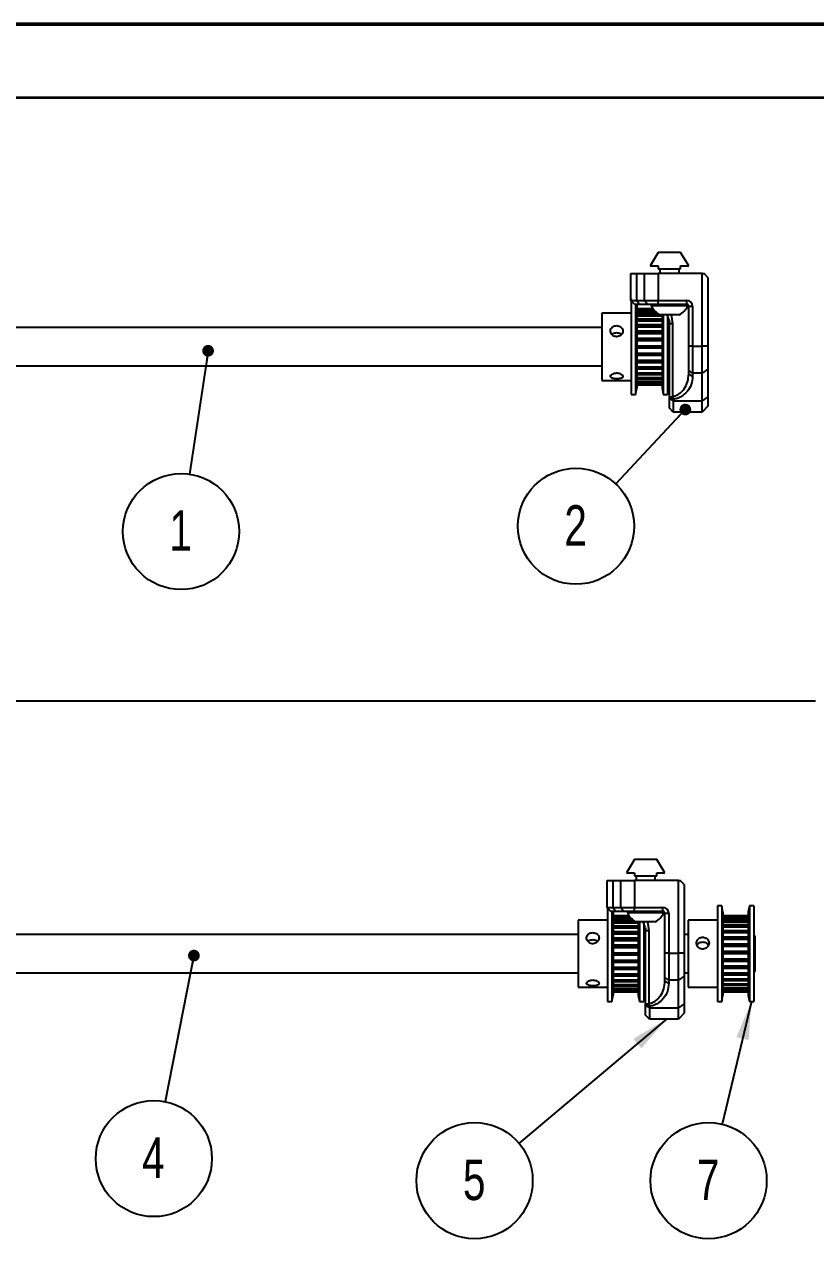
# Model space of a CAD drawing. Header units: millimetres. Extents: x 0 to 279, y 0 to 216.
# Drawn here: x 108.6 to 177.2, y 110.7 to 215.9 of the extents above; entities that cross this region are included whole.
import ezdxf

# ---------------------------------------------------------------- set-up
doc = ezdxf.new("R2010")
doc.units = ezdxf.units.MM
doc.layers.add('PAGE_BORDER', color=7, linetype='Continuous')
doc.layers.add('TITLE_BLOCK_BORDER', color=7, linetype='Continuous')
doc.styles.add('SLDTEXTSTYLE0', font='TXT', dxfattribs={"width": 0.75})
doc.dimstyles.new('SLDDIMSTYLE0', dxfattribs={"dimtxt": 0.18, "dimasz": 3.302, "dimexe": 0, "dimexo": 0.0625, "dimgap": 0, "dimtad": 0, "dimtih": 1, "dimtoh": 1, "dimdec": 0, "dimrnd": 1e-09, "dimzin": 0, "dimdsep": 46, "dimtxsty": 'Standard', "dimsah": 1, "dimcen": 0.09, "dimadec": 0, "dimazin": 0, "dimtfac": 3.302, "dimtdec": 0, "dimtofl": 0, "dimtmove": 0, "dimatfit": 3, "dimfxl": 1, "dimfrac": 2, "dimtolj": 1, "dimtzin": 0, "dimarcsym": 0})
doc.dimstyles.new('SLDDIMSTYLE1', dxfattribs={"dimtxt": 0.18, "dimasz": 1.016, "dimexe": 0, "dimexo": 0.0625, "dimgap": 0, "dimtad": 0, "dimtih": 1, "dimtoh": 1, "dimdec": 0, "dimrnd": 1e-09, "dimzin": 0, "dimdsep": 46, "dimtxsty": 'Standard', "dimblk1": 'DOT', "dimblk2": 'DOT', "dimsah": 1, "dimcen": 0.09, "dimadec": 0, "dimazin": 0, "dimtfac": 1.016, "dimtdec": 0, "dimtofl": 0, "dimtmove": 0, "dimatfit": 3, "dimldrblk": 'DOT', "dimfxl": 1, "dimfrac": 2, "dimtolj": 1, "dimtzin": 0, "dimarcsym": 0})

# ---------------------------------------------------------------- blocks, each defined once
blk = doc.blocks.new('SW_NOTE_28')
at = {"layer": 'TITLE_BLOCK_BORDER', "color": 0}
blk.add_circle((-0.74, -4.98), 5.03, dxfattribs=at)
at = {"layer": 'TITLE_BLOCK_BORDER', "color": 0, "insert": (-0.78, -3.15), "char_height": 3.5, "attachment_point": 2, "style": 'SLDTEXTSTYLE0'}
blk.add_mtext('1', dxfattribs=at)
blk = doc.blocks.new('_DOT')
at = {"color": 0, "linetype": 'ByBlock', "lineweight": -2}
blk.add_line((-0.5, 0), (-1, 0), dxfattribs=at)
at = {"color": 0, "linetype": 'ByBlock', "const_width": 0.5}
blk.add_lwpolyline([(-0.25, 0, 1), (0.25, 0, 1)], format="xyb", close=True, dxfattribs=at)
blk = doc.blocks.new('SW_NOTE_29')
at = {"layer": 'TITLE_BLOCK_BORDER', "color": 0}
blk.add_circle((-3.44, -3.67), 5.03, dxfattribs=at)
at = {"layer": 'TITLE_BLOCK_BORDER', "color": 0, "insert": (-3.47, -1.85), "char_height": 3.5, "attachment_point": 2, "style": 'SLDTEXTSTYLE0'}
blk.add_mtext('2', dxfattribs=at)
blk = doc.blocks.new('SW_NOTE_32')
at = {"layer": 'TITLE_BLOCK_BORDER', "color": 0}
blk.add_circle((-0.97, -4.94), 5.03, dxfattribs=at)
at = {"layer": 'TITLE_BLOCK_BORDER', "color": 0, "insert": (-1.01, -3.11), "char_height": 3.5, "attachment_point": 2, "style": 'SLDTEXTSTYLE0'}
blk.add_mtext('4', dxfattribs=at)
blk = doc.blocks.new('SW_NOTE_33')
at = {"layer": 'TITLE_BLOCK_BORDER', "color": 0}
blk.add_circle((-3.85, -3.24), 5.03, dxfattribs=at)
at = {"layer": 'TITLE_BLOCK_BORDER', "color": 0, "insert": (-3.88, -1.42), "char_height": 3.5, "attachment_point": 2, "style": 'SLDTEXTSTYLE0'}
blk.add_mtext('5', dxfattribs=at)
blk = doc.blocks.new('SW_NOTE_34')
at = {"layer": 'TITLE_BLOCK_BORDER', "color": 0}
blk.add_circle((-1.17, -4.89), 5.03, dxfattribs=at)
at = {"layer": 'TITLE_BLOCK_BORDER', "color": 0, "insert": (-1.21, -3.07), "char_height": 3.5, "attachment_point": 2, "style": 'SLDTEXTSTYLE0'}
blk.add_mtext('7', dxfattribs=at)

msp = doc.modelspace()

# ---------------------------------------------------------------- linework, layer by layer
at = {"color": 7, "linetype": 'Continuous', "lineweight": 50}
msp.add_line((0, 215.9), (279.4, 215.9), dxfattribs=at)
at = {"color": 7, "linetype": 'Continuous', "lineweight": 25}
for p, q in [((163.54, 196.13), (162.84, 194.97)), ((165.47, 196.13), (163.54, 196.13)), ((166.17, 194.97), (165.47, 196.13)), ((162.84, 194.97), (163.54, 194.97)), ((163.54, 194.97), (163.54, 194.7)), ((163.54, 194.7), (165.47, 194.7)), ((163.67, 194.7), (163.67, 194.3)), ((165.34, 194.3), (165.34, 194.7)), ((165.47, 194.97), (166.17, 194.97)), ((165.47, 194.7), (165.47, 194.97)), ((161.17, 191.97), (161.17, 194.3)), ((161.66, 194.3), (161.66, 191.97)), ((161.66, 194.3), (162.35, 194.3)), ((162.35, 191.97), (162.35, 194.3)), ((167.34, 194.3), (163.53, 194.3)), ((163.53, 194.3), (163.53, 191.97)), ((167.34, 188.01), (167.34, 194.3)), ((167.34, 194.3), (167.51, 194.3)), ((167.84, 193.97), (167.51, 194.3)), ((167.84, 193.97), (167.84, 188.01)), ((161.51, 191.63), (161.17, 191.97)), ((161.2, 192.11), (161.2, 183.82)), ((161.57, 191.64), (161.57, 183.82)), ((161.66, 191.97), (162.35, 191.97)), ((161.9, 191.63), (161.66, 191.97)), ((161.68, 191.55), (161.66, 191.63)), ((161.68, 191.55), (161.68, 184.38)), ((162.59, 191.63), (161.9, 191.63)), ((162.59, 191.63), (162.35, 191.97)), ((162.95, 191.62), (162.84, 191.63)), ((162.92, 191.63), (162.92, 191.5)), ((165.58, 191.63), (163.43, 191.63)), ((163.53, 191.97), (166.01, 191.97)), ((163.53, 191.63), (163.53, 191.97)), ((166.01, 191.63), (165.58, 191.63)), ((166.01, 191.63), (166.01, 191.97)), ((166.09, 191.5), (166.09, 191.61)), ((161.2, 190.88), (158.66, 190.88)), ((158.66, 190.88), (158.66, 185.05)), ((161.68, 191.28), (163.05, 191.28)), ((163.09, 191.22), (161.68, 191.22)), ((161.68, 191.21), (163.1, 191.21)), ((163.24, 191.05), (161.68, 191.05)), ((161.68, 191.02), (163.26, 191.02)), ((163.61, 190.75), (161.68, 190.75)), ((161.68, 190.71), (163.86, 190.71)), ((161.68, 190.68), (163.86, 190.68)), ((161.68, 190.63), (163.86, 190.63)), ((166.09, 191.5), (162.92, 191.5)), ((165.34, 190.72), (163.67, 190.72)), ((163.86, 190.71), (163.86, 184.38)), ((163.97, 190.64), (163.97, 183.82)), ((164.48, 190.27), (164.3, 190.72)), ((164.48, 190.27), (164.31, 190.72)), ((164.34, 190.67), (164.34, 183.82)), ((166.17, 188.01), (166.17, 191.47)), ((166.17, 191.47), (166.51, 191.47)), ((166.51, 191.47), (166.51, 188.01)), ((158.66, 189.63), (102.24, 189.63)), ((163.86, 190.35), (161.68, 190.35)), ((161.68, 190.34), (163.86, 190.34)), ((161.68, 190.3), (163.86, 190.3)), ((161.68, 190.26), (163.86, 190.26)), ((161.68, 190.2), (163.86, 190.2)), ((163.86, 189.86), (161.68, 189.86)), ((161.68, 189.85), (163.86, 189.85)), ((163.86, 189.8), (161.68, 189.8)), ((161.68, 189.75), (163.86, 189.75)), ((161.68, 189.69), (163.86, 189.69)), ((164.48, 190.27), (164.52, 189.97)), ((164.51, 183.63), (164.51, 190.06)), ((164.52, 189.97), (164.78, 189.97)), ((164.78, 189.97), (164.78, 183.63)), ((163.86, 189.3), (161.68, 189.3)), ((161.68, 189.28), (163.86, 189.28)), ((161.68, 189.22), (163.86, 189.22)), ((161.68, 189.17), (163.86, 189.17)), ((161.68, 189.12), (163.86, 189.12)), ((163.86, 188.69), (161.68, 188.69)), ((161.68, 188.66), (163.86, 188.66)), ((161.68, 188.6), (163.86, 188.6)), ((161.68, 188.54), (163.86, 188.54)), ((161.68, 188.5), (163.86, 188.5)), ((161.68, 188.05), (163.86, 188.05)), ((161.68, 188.02), (163.86, 188.02)), ((161.68, 187.96), (163.86, 187.96)), ((161.68, 187.9), (163.86, 187.9)), ((161.68, 187.86), (163.86, 187.86)), ((161.68, 187.41), (163.86, 187.41)), ((161.68, 187.37), (163.86, 187.37)), ((161.68, 187.31), (163.86, 187.31)), ((166.51, 188.01), (166.17, 188.01)), ((166.51, 188.01), (167.34, 188.01)), ((167.84, 188.01), (167.34, 188.01)), ((102.24, 186.3), (158.66, 186.3)), ((161.68, 187.25), (163.86, 187.25)), ((161.68, 187.22), (163.86, 187.22)), ((161.68, 186.79), (163.86, 186.79)), ((161.68, 186.75), (163.86, 186.75)), ((161.68, 186.69), (163.86, 186.69)), ((161.68, 186.63), (163.86, 186.63)), ((161.68, 186.61), (163.86, 186.61)), ((161.68, 186.22), (163.86, 186.22)), ((161.68, 186.17), (163.86, 186.17)), ((161.68, 186.12), (163.86, 186.12)), ((161.68, 186.07), (163.86, 186.07)), ((161.68, 186.05), (163.86, 186.05)), ((161.68, 185.71), (163.86, 185.71)), ((161.68, 185.66), (163.86, 185.66)), ((161.68, 185.62), (163.86, 185.62)), ((161.68, 185.58), (163.86, 185.58)), ((161.68, 185.57), (163.86, 185.57)), ((161.68, 185.29), (163.86, 185.29)), ((161.68, 185.24), (163.86, 185.24)), ((161.68, 185.21), (163.86, 185.21)), ((164.34, 185.3), (164.51, 185.3)), ((166.51, 185.66), (166.17, 185.89)), ((166.17, 185.61), (166.17, 185.89)), ((166.51, 185.37), (166.17, 185.61)), ((167.34, 185.66), (166.51, 185.66)), ((166.51, 185.66), (166.51, 185.37)), ((167.84, 186.01), (167.34, 185.66)), ((167.34, 183.28), (167.34, 185.66)), ((167.84, 186.01), (167.84, 183.63)), ((158.66, 185.05), (161.2, 185.05)), ((161.57, 183.82), (161.68, 184.38)), ((161.68, 185.18), (163.86, 185.18)), ((161.68, 185.17), (163.86, 185.17)), ((161.68, 184.98), (163.86, 184.98)), ((161.68, 184.93), (163.86, 184.93)), ((161.68, 184.9), (163.86, 184.9)), ((161.68, 184.88), (163.86, 184.88)), ((161.68, 184.88), (163.86, 184.88)), ((161.68, 184.77), (163.86, 184.77)), ((161.68, 184.73), (163.86, 184.73)), ((161.68, 184.72), (163.86, 184.72)), ((161.68, 184.71), (163.86, 184.71)), ((161.68, 184.71), (163.86, 184.71)), ((161.68, 184.7), (163.86, 184.7)), ((161.68, 184.66), (163.86, 184.66)), ((161.68, 184.66), (163.86, 184.66)), ((163.86, 184.38), (163.97, 183.82)), ((161.2, 183.82), (161.57, 183.82)), ((163.97, 183.82), (164.34, 183.82)), ((164.84, 183.4), (164.51, 183.63)), ((164.51, 183.51), (164.51, 183.63)), ((164.84, 183.28), (164.51, 183.51)), ((164.84, 183.4), (164.78, 183.63)), ((164.84, 183.4), (164.84, 183.28)), ((164.84, 183.28), (167.34, 183.28)), ((167.84, 183.63), (167.34, 183.28)), ((164.84, 182.3), (164.51, 182.63)), ((167.34, 182.3), (164.84, 182.3)), ((167.84, 182.8), (167.34, 182.3)), ((161.48, 143.54), (160.78, 142.38)), ((163.41, 143.54), (161.48, 143.54)), ((164.11, 142.38), (163.41, 143.54)), ((160.78, 142.38), (161.48, 142.38)), ((161.48, 142.38), (161.48, 142.11)), ((161.48, 142.11), (163.41, 142.11)), ((161.61, 142.11), (161.61, 141.71)), ((163.28, 141.71), (163.28, 142.11)), ((163.41, 142.38), (164.11, 142.38)), ((163.41, 142.11), (163.41, 142.38)), ((159.11, 139.38), (159.11, 141.71)), ((159.6, 141.71), (159.6, 139.38)), ((159.6, 141.71), (160.29, 141.71)), ((160.29, 139.38), (160.29, 141.71)), ((165.28, 141.71), (161.47, 141.71)), ((161.47, 141.71), (161.47, 139.38)), ((165.28, 135.42), (165.28, 141.71)), ((165.28, 141.71), (165.44, 141.71)), ((165.78, 141.38), (165.44, 141.71)), ((165.78, 141.38), (165.78, 135.42)), ((159.44, 139.04), (159.11, 139.38)), ((159.14, 139.39), (159.14, 131.23)), ((159.51, 139.05), (159.51, 131.23)), ((159.6, 139.38), (160.29, 139.38)), ((159.83, 139.04), (159.6, 139.38)), ((159.62, 138.96), (159.6, 139.04)), ((159.62, 138.96), (159.62, 131.79)), ((160.52, 139.04), (159.83, 139.04)), ((160.52, 139.04), (160.29, 139.38)), ((160.89, 139.03), (160.78, 139.04)), ((160.86, 139.04), (160.86, 138.91)), ((164.03, 138.91), (160.86, 138.91)), ((163.51, 139.04), (161.37, 139.04)), ((161.47, 139.38), (163.94, 139.38)), ((161.47, 139.04), (161.47, 139.38)), ((163.94, 139.04), (163.51, 139.04)), ((163.94, 139.04), (163.94, 139.38)), ((164.03, 138.91), (164.03, 139.02)), ((169.03, 139.52), (168.66, 139.52)), ((168.66, 139.52), (168.66, 131.23)), ((169.14, 138.96), (169.03, 139.52)), ((169.03, 139.52), (169.03, 131.23)), ((169.14, 138.96), (169.14, 131.79)), ((171.43, 139.52), (171.32, 138.96)), ((171.32, 138.96), (171.32, 131.79)), ((171.8, 139.52), (171.43, 139.52)), ((171.43, 139.52), (171.43, 131.23)), ((171.8, 139.52), (171.8, 131.23)), ((159.14, 138.29), (156.6, 138.29)), ((156.6, 138.29), (156.6, 132.46)), ((159.62, 138.69), (160.99, 138.69)), ((161.03, 138.63), (159.62, 138.63)), ((159.62, 138.62), (161.03, 138.62)), ((161.17, 138.46), (159.62, 138.46)), ((159.62, 138.43), (161.2, 138.43)), ((161.55, 138.16), (159.62, 138.16)), ((159.62, 138.12), (161.8, 138.12)), ((159.62, 138.09), (161.8, 138.09)), ((159.62, 138.04), (161.8, 138.04)), ((163.28, 138.13), (161.61, 138.13)), ((161.8, 138.12), (161.8, 131.79)), ((161.91, 138.04), (161.91, 131.23)), ((162.41, 137.68), (162.24, 138.13)), ((162.28, 138.04), (162.25, 138.13)), ((162.28, 138.07), (162.28, 131.23)), ((164.11, 135.42), (164.11, 138.88)), ((164.11, 138.88), (164.44, 138.88)), ((164.44, 138.88), (164.44, 135.42)), ((168.66, 138.29), (166.12, 138.29)), ((166.12, 138.29), (166.12, 132.46)), ((169.14, 138.69), (171.32, 138.69)), ((171.32, 138.65), (169.14, 138.65)), ((169.14, 138.65), (171.32, 138.65)), ((169.14, 138.64), (171.32, 138.64)), ((169.14, 138.63), (171.32, 138.63)), ((169.14, 138.59), (171.32, 138.59)), ((171.32, 138.49), (169.14, 138.49)), ((169.14, 138.49), (171.32, 138.49)), ((169.14, 138.47), (171.32, 138.47)), ((169.14, 138.45), (171.32, 138.45)), ((169.14, 138.4), (171.32, 138.4)), ((171.32, 138.22), (169.14, 138.22)), ((169.14, 138.21), (171.32, 138.21)), ((169.14, 138.18), (171.32, 138.18)), ((169.14, 138.15), (171.32, 138.15)), ((169.14, 138.1), (171.32, 138.1)), ((156.6, 137.04), (104.22, 137.04)), ((161.8, 137.76), (159.62, 137.76)), ((159.62, 137.75), (161.8, 137.75)), ((159.62, 137.71), (161.8, 137.71)), ((159.62, 137.67), (161.8, 137.67)), ((159.62, 137.61), (161.8, 137.61)), ((161.8, 137.27), (159.62, 137.27)), ((159.62, 137.26), (161.8, 137.26)), ((161.8, 137.21), (159.62, 137.21)), ((159.62, 137.15), (161.8, 137.15)), ((159.62, 137.1), (161.8, 137.1)), ((162.41, 137.68), (162.38, 137.77)), ((162.41, 137.68), (162.45, 137.38)), ((162.44, 131.04), (162.44, 137.47)), ((162.45, 137.38), (162.72, 137.38)), ((162.72, 137.38), (162.72, 131.04)), ((166.12, 137.04), (165.78, 137.04)), ((171.32, 137.84), (169.14, 137.84)), ((169.14, 137.83), (171.32, 137.83)), ((169.14, 137.79), (171.32, 137.79)), ((169.14, 137.74), (171.32, 137.74)), ((169.14, 137.69), (171.32, 137.69)), ((171.32, 137.36), (169.14, 137.36)), ((169.14, 137.35), (171.32, 137.35)), ((169.14, 137.3), (171.32, 137.3)), ((169.14, 137.25), (171.32, 137.25)), ((169.14, 137.2), (171.32, 137.2)), ((171.32, 136.81), (169.14, 136.81)), ((169.14, 136.79), (171.32, 136.79)), ((171.93, 136.88), (171.8, 137.01)), ((171.93, 133.88), (171.93, 136.88)), ((161.8, 136.71), (159.62, 136.71)), ((159.62, 136.69), (161.8, 136.69)), ((159.62, 136.63), (161.8, 136.63)), ((159.62, 136.58), (161.8, 136.58)), ((159.62, 136.53), (161.8, 136.53)), ((161.8, 136.1), (159.62, 136.1)), ((159.62, 136.07), (161.8, 136.07)), ((159.62, 136.01), (161.8, 136.01)), ((159.62, 135.95), (161.8, 135.95)), ((159.62, 135.91), (161.8, 135.91)), ((169.14, 136.73), (171.32, 136.73)), ((169.14, 136.68), (171.32, 136.68)), ((169.14, 136.63), (171.32, 136.63)), ((171.32, 136.21), (169.14, 136.21)), ((169.14, 136.18), (171.32, 136.18)), ((169.14, 136.12), (171.32, 136.12)), ((169.14, 136.06), (171.32, 136.06)), ((169.14, 136.02), (171.32, 136.02)), ((159.62, 135.46), (161.8, 135.46)), ((159.62, 135.42), (161.8, 135.42)), ((159.62, 135.36), (161.8, 135.36)), ((159.62, 135.3), (161.8, 135.3)), ((159.62, 135.27), (161.8, 135.27)), ((159.62, 134.82), (161.8, 134.82)), ((159.62, 134.78), (161.8, 134.78)), ((159.62, 134.72), (161.8, 134.72)), ((164.44, 135.42), (164.11, 135.42)), ((164.44, 135.42), (165.28, 135.42)), ((165.78, 135.42), (165.28, 135.42)), ((171.32, 135.57), (169.14, 135.57)), ((169.14, 135.54), (171.32, 135.54)), ((169.14, 135.47), (171.32, 135.47)), ((169.14, 135.41), (171.32, 135.41)), ((169.14, 135.38), (171.32, 135.38)), ((169.14, 134.93), (171.32, 134.93)), ((169.14, 134.89), (171.32, 134.89)), ((169.14, 134.83), (171.32, 134.83)), ((169.14, 134.77), (171.32, 134.77)), ((169.14, 134.74), (171.32, 134.74)), ((104.22, 133.71), (156.6, 133.71)), ((159.62, 134.66), (161.8, 134.66)), ((159.62, 134.63), (161.8, 134.63)), ((159.62, 134.2), (161.8, 134.2)), ((159.62, 134.15), (161.8, 134.15)), ((159.62, 134.1), (161.8, 134.1)), ((159.62, 134.04), (161.8, 134.04)), ((159.62, 134.02), (161.8, 134.02)), ((165.78, 133.71), (166.12, 133.71)), ((169.14, 134.31), (171.32, 134.31)), ((169.14, 134.26), (171.32, 134.26)), ((169.14, 134.2), (171.32, 134.2)), ((169.14, 134.14), (171.32, 134.14)), ((169.14, 134.12), (171.32, 134.12)), ((169.14, 133.72), (171.32, 133.72)), ((169.14, 133.67), (171.32, 133.67)), ((171.8, 133.74), (171.93, 133.88)), ((159.62, 133.63), (161.8, 133.63)), ((159.62, 133.58), (161.8, 133.58)), ((159.62, 133.53), (161.8, 133.53)), ((159.62, 133.48), (161.8, 133.48)), ((159.62, 133.46), (161.8, 133.46)), ((159.62, 133.12), (161.8, 133.12)), ((159.62, 133.07), (161.8, 133.07)), ((159.62, 133.03), (161.8, 133.03)), ((159.62, 132.98), (161.8, 132.98)), ((159.62, 132.97), (161.8, 132.97)), ((159.62, 132.7), (161.8, 132.7)), ((159.62, 132.65), (161.8, 132.65)), ((159.62, 132.62), (161.8, 132.62)), ((159.62, 132.58), (161.8, 132.58)), ((159.62, 132.58), (161.8, 132.58)), ((162.28, 132.71), (162.44, 132.71)), ((164.44, 133.07), (164.11, 133.3)), ((164.11, 133.01), (164.11, 133.3)), ((164.44, 132.78), (164.11, 133.01)), ((165.28, 133.07), (164.44, 133.07)), ((164.44, 133.07), (164.44, 132.78)), ((165.78, 133.42), (165.28, 133.07)), ((165.28, 130.69), (165.28, 133.07)), ((165.78, 133.42), (165.78, 131.04)), ((169.14, 133.62), (171.32, 133.62)), ((169.14, 133.57), (171.32, 133.57)), ((169.14, 133.55), (171.32, 133.55)), ((169.14, 133.2), (171.32, 133.2)), ((169.14, 133.15), (171.32, 133.15)), ((169.14, 133.11), (171.32, 133.11)), ((169.14, 133.06), (171.32, 133.06)), ((169.14, 133.05), (171.32, 133.05)), ((169.14, 132.77), (171.32, 132.77)), ((169.14, 132.72), (171.32, 132.72)), ((169.14, 132.68), (171.32, 132.68)), ((169.14, 132.65), (171.32, 132.65)), ((169.14, 132.64), (171.32, 132.64)), ((156.6, 132.46), (159.14, 132.46)), ((159.51, 131.23), (159.62, 131.79)), ((159.62, 132.39), (161.8, 132.39)), ((159.62, 132.34), (161.8, 132.34)), ((159.62, 132.31), (161.8, 132.31)), ((159.62, 132.29), (161.8, 132.29)), ((159.62, 132.29), (161.8, 132.29)), ((159.62, 132.18), (161.8, 132.18)), ((159.62, 132.14), (161.8, 132.14)), ((159.62, 132.13), (161.8, 132.13)), ((159.62, 132.12), (161.8, 132.12)), ((159.62, 132.12), (161.8, 132.12)), ((159.62, 132.1), (161.8, 132.1)), ((159.62, 132.07), (161.8, 132.07)), ((159.62, 132.07), (161.8, 132.07)), ((161.8, 131.79), (161.91, 131.23)), ((166.12, 132.46), (168.66, 132.46)), ((169.03, 131.23), (169.14, 131.79)), ((169.14, 132.43), (171.32, 132.43)), ((169.14, 132.38), (171.32, 132.38)), ((169.14, 132.36), (171.32, 132.36)), ((169.14, 132.33), (171.32, 132.33)), ((169.14, 132.33), (171.32, 132.33)), ((169.14, 132.21), (171.32, 132.21)), ((169.14, 132.16), (171.32, 132.16)), ((169.14, 132.15), (171.32, 132.15)), ((169.14, 132.14), (171.32, 132.14)), ((169.14, 132.14), (171.32, 132.14)), ((169.14, 132.11), (171.32, 132.11)), ((169.14, 132.07), (171.32, 132.07)), ((169.14, 132.07), (171.32, 132.07)), ((169.14, 132.07), (171.32, 132.07)), ((171.32, 131.79), (171.43, 131.23)), ((159.14, 131.23), (159.51, 131.23)), ((161.91, 131.23), (162.28, 131.23)), ((162.78, 130.81), (162.44, 131.04)), ((162.44, 130.92), (162.44, 131.04)), ((162.78, 130.69), (162.44, 130.92)), ((162.78, 130.81), (162.72, 131.04)), ((162.78, 130.81), (162.78, 130.69)), ((162.78, 130.69), (165.28, 130.69)), ((165.78, 131.04), (165.28, 130.69)), ((168.66, 131.23), (169.03, 131.23)), ((171.43, 131.23), (171.8, 131.23)), ((162.78, 129.71), (162.44, 130.04)), ((165.28, 129.71), (162.78, 129.71)), ((165.78, 130.21), (165.28, 129.71))]:
    msp.add_line(p, q, dxfattribs=at)
at = {"color": 8, "linetype": 'Continuous', "lineweight": 25}
for p, q in [((162.95, 191.63), (162.84, 191.63)), ((161.68, 191.28), (163.05, 191.28)), ((161.68, 191.24), (163.08, 191.24)), ((161.68, 191.22), (163.09, 191.22)), ((161.68, 191.2), (163.11, 191.2)), ((161.68, 191.16), (163.14, 191.16)), ((161.68, 191.04), (163.24, 191.04)), ((161.68, 191), (163.29, 191)), ((161.68, 190.95), (163.34, 190.95)), ((161.68, 190.75), (163.62, 190.75)), ((164.65, 190.72), (164.78, 189.97)), ((166.17, 191.47), (166.07, 191.47)), ((160.89, 139.04), (160.78, 139.04)), ((159.62, 138.69), (160.99, 138.69)), ((159.62, 138.65), (161.01, 138.65)), ((159.62, 138.63), (161.03, 138.63)), ((159.62, 138.61), (161.04, 138.61)), ((159.62, 138.56), (161.08, 138.56)), ((159.62, 138.45), (161.18, 138.45)), ((159.62, 138.41), (161.22, 138.41)), ((159.62, 138.36), (161.28, 138.36)), ((159.62, 138.16), (161.56, 138.16)), ((162.59, 138.13), (162.72, 137.38)), ((164.11, 138.88), (164.01, 138.88))]:
    msp.add_line(p, q, dxfattribs=at)
at = {"color": 7, "linetype": 'Continuous', "lineweight": 25}
for centre, radius, start, end in [((166.01, 191.47), 0.5, 0, 90), ((166.01, 191.47), 0.167, 0, 90), ((164.51, 192.27), 1.76, 206.0373, 241.7773), ((164.51, 192.27), 1.76, 298.2227, 333.9627), ((162.44, 139.68), 1.76, 206.0373, 241.7773), ((162.44, 139.68), 1.76, 298.2227, 333.9627), ((163.94, 138.88), 0.5, 0, 90), ((163.94, 138.88), 0.167, 0, 90)]:
    msp.add_arc(centre, radius, start, end, dxfattribs=at)
for points, knots in [([(161.17, 194.3), (161.2, 194.3), (161.25, 194.3), (161.53, 194.3), (161.66, 194.3)], [0, 0, 0, 0, 0.557568, 1, 1, 1, 1]), ([(162.35, 194.3), (162.54, 194.3), (162.89, 194.3), (163.33, 194.3), (163.53, 194.3)], [0, 0, 0, 0, 0.557568, 1, 1, 1, 1]), ([(161.17, 191.97), (161.18, 191.97), (161.19, 191.97), (161.29, 191.97), (161.44, 191.97), (161.59, 191.97), (161.66, 191.97)], [0, 0, 0, 0, 0.255091, 0.5, 0.744909, 1, 1, 1, 1]), ([(161.9, 191.63), (161.78, 191.63), (161.55, 191.63), (161.52, 191.63), (161.51, 191.63)], [0, 0, 0, 0, 0.499996, 1, 1, 1, 1]), ([(162.35, 191.97), (162.43, 191.97), (162.6, 191.97), (162.89, 191.97), (163.2, 191.97), (163.42, 191.97), (163.53, 191.97)], [0, 0, 0, 0, 0.255091, 0.5, 0.744909, 1, 1, 1, 1]), ([(163.53, 191.63), (163.35, 191.63), (163, 191.63), (162.72, 191.63), (162.59, 191.63)], [0, 0, 0, 0, 0.499996, 1, 1, 1, 1]), ([(159.93, 189.79), (159.87, 189.78), (159.75, 189.77), (159.59, 189.7), (159.47, 189.59), (159.4, 189.44), (159.39, 189.28), (159.44, 189.12), (159.54, 188.98), (159.69, 188.88), (159.87, 188.83), (160.05, 188.83), (160.22, 188.9), (160.36, 189.01), (160.45, 189.16), (160.48, 189.33), (160.46, 189.48), (160.37, 189.62), (160.24, 189.72), (160.08, 189.78), (159.98, 189.78), (159.93, 189.79)], [0, 0, 0, 0, 0.053059, 0.106095, 0.159707, 0.213709, 0.267094, 0.319832, 0.372868, 0.426696, 0.480603, 0.533714, 0.586407, 0.639699, 0.69368, 0.747373, 0.800267, 0.853079, 0.906636, 0.960647, 1, 1, 1, 1]), ([(159.52, 189.03), (159.54, 189.05), (159.61, 189.12), (159.76, 189.17), (159.87, 189.18), (159.93, 189.19)], [0, 0, 0, 0, 0.25732, 0.641038, 1, 1, 1, 1]), ([(159.93, 189.19), (159.99, 189.18), (160.11, 189.17), (160.26, 189.12), (160.32, 189.05), (160.35, 189.03)], [0, 0, 0, 0, 0.3596727, 0.7188752, 1, 1, 1, 1]), ([(166.17, 185.89), (166.17, 186.04), (166.17, 186.33), (166.17, 186.85), (166.17, 187.42), (166.17, 187.82), (166.17, 188.01)], [0, 0, 0, 0, 0.249681, 0.500013, 0.748781, 1, 1, 1, 1]), ([(166.51, 188.01), (166.51, 187.79), (166.51, 187.35), (166.51, 186.73), (166.51, 186.15), (166.51, 185.82), (166.51, 185.66)], [0, 0, 0, 0, 0.255091, 0.5, 0.744909, 1, 1, 1, 1]), ([(167.34, 185.66), (167.34, 185.82), (167.34, 186.15), (167.34, 186.73), (167.34, 187.35), (167.34, 187.79), (167.34, 188.01)], [0, 0, 0, 0, 0.255091, 0.5, 0.744909, 1, 1, 1, 1]), ([(167.84, 188.01), (167.84, 187.83), (167.84, 187.46), (167.84, 186.92), (167.84, 186.42), (167.84, 186.15), (167.84, 186.01)], [0, 0, 0, 0, 0.251103, 0.500926, 0.750556, 1, 1, 1, 1]), ([(159.93, 185.69), (159.87, 185.68), (159.75, 185.68), (159.59, 185.62), (159.47, 185.54), (159.4, 185.45), (159.39, 185.36), (159.44, 185.29), (159.54, 185.23), (159.69, 185.2), (159.87, 185.18), (160.05, 185.18), (160.22, 185.2), (160.36, 185.24), (160.45, 185.3), (160.48, 185.38), (160.46, 185.47), (160.37, 185.56), (160.24, 185.64), (160.08, 185.68), (159.98, 185.69), (159.93, 185.69)], [0, 0, 0, 0, 0.053059, 0.106095, 0.159707, 0.213709, 0.267094, 0.319832, 0.372868, 0.426696, 0.480603, 0.533714, 0.586407, 0.639699, 0.69368, 0.747373, 0.800267, 0.853079, 0.906636, 0.960647, 1, 1, 1, 1]), ([(164.78, 183.63), (164.88, 183.66), (165.08, 183.71), (165.45, 183.93), (165.83, 184.33), (166.12, 184.93), (166.15, 185.37), (166.17, 185.61)], [0, 0, 0, 0, 0.098298, 0.203517, 0.439763, 0.709865, 1, 1, 1, 1]), ([(166.51, 185.37), (166.48, 185.14), (166.44, 184.69), (166.09, 184.08), (165.63, 183.69), (165.19, 183.48), (164.95, 183.42), (164.84, 183.4)], [0, 0, 0, 0, 0.282153, 0.547941, 0.786573, 0.895923, 1, 1, 1, 1]), ([(164.51, 182.63), (164.51, 182.64), (164.51, 182.66), (164.51, 182.84), (164.51, 183.12), (164.51, 183.38), (164.51, 183.51)], [0, 0, 0, 0, 0.2504791, 0.4999965, 0.7496781, 1, 1, 1, 1]), ([(164.84, 183.28), (164.84, 183.13), (164.84, 182.83), (164.84, 182.53), (164.84, 182.33), (164.84, 182.31), (164.84, 182.3)], [0, 0, 0, 0, 0.255091, 0.5, 0.744909, 1, 1, 1, 1]), ([(167.34, 182.3), (167.34, 182.31), (167.34, 182.33), (167.34, 182.53), (167.34, 182.83), (167.34, 183.13), (167.34, 183.28)], [0, 0, 0, 0, 0.255091, 0.5, 0.744909, 1, 1, 1, 1]), ([(167.84, 183.63), (167.84, 183.51), (167.84, 183.25), (167.84, 182.99), (167.84, 182.83), (167.84, 182.81), (167.84, 182.8)], [0, 0, 0, 0, 0.250296, 0.500004, 0.749498, 1, 1, 1, 1]), ([(159.11, 141.71), (159.14, 141.71), (159.18, 141.71), (159.47, 141.71), (159.6, 141.71)], [0, 0, 0, 0, 0.557568, 1, 1, 1, 1]), ([(160.29, 141.71), (160.48, 141.71), (160.83, 141.71), (161.27, 141.71), (161.47, 141.71)], [0, 0, 0, 0, 0.557568, 1, 1, 1, 1]), ([(159.11, 139.38), (159.12, 139.38), (159.13, 139.38), (159.22, 139.38), (159.38, 139.38), (159.52, 139.38), (159.6, 139.38)], [0, 0, 0, 0, 0.255091, 0.5, 0.744909, 1, 1, 1, 1]), ([(159.83, 139.04), (159.72, 139.04), (159.49, 139.04), (159.46, 139.04), (159.44, 139.04)], [0, 0, 0, 0, 0.499996, 1, 1, 1, 1]), ([(160.29, 139.38), (160.37, 139.38), (160.53, 139.38), (160.82, 139.38), (161.14, 139.38), (161.36, 139.38), (161.47, 139.38)], [0, 0, 0, 0, 0.255091, 0.5, 0.744909, 1, 1, 1, 1]), ([(161.47, 139.04), (161.29, 139.04), (160.93, 139.04), (160.66, 139.04), (160.52, 139.04)], [0, 0, 0, 0, 0.499996, 1, 1, 1, 1]), ([(157.87, 137.2), (157.81, 137.19), (157.69, 137.18), (157.53, 137.11), (157.41, 137), (157.33, 136.85), (157.32, 136.69), (157.37, 136.53), (157.48, 136.39), (157.62, 136.29), (157.8, 136.23), (157.99, 136.24), (158.16, 136.31), (158.29, 136.42), (158.39, 136.57), (158.42, 136.73), (158.39, 136.89), (158.31, 137.03), (158.17, 137.13), (158.02, 137.19), (157.91, 137.19), (157.87, 137.2)], [0, 0, 0, 0, 0.053059, 0.106095, 0.159707, 0.213709, 0.267094, 0.319832, 0.372868, 0.426696, 0.480603, 0.533714, 0.586407, 0.639699, 0.69368, 0.747373, 0.800267, 0.853079, 0.906636, 0.960647, 1, 1, 1, 1]), ([(167.39, 136.8), (167.33, 136.8), (167.21, 136.79), (167.05, 136.7), (166.93, 136.58), (166.85, 136.42), (166.84, 136.25), (166.89, 136.08), (167, 135.93), (167.14, 135.82), (167.32, 135.77), (167.51, 135.78), (167.68, 135.85), (167.81, 135.97), (167.91, 136.12), (167.94, 136.3), (167.91, 136.47), (167.83, 136.62), (167.69, 136.73), (167.54, 136.79), (167.43, 136.8), (167.39, 136.8)], [0, 0, 0, 0, 0.053059, 0.106095, 0.159707, 0.213709, 0.267094, 0.319832, 0.372868, 0.426696, 0.480603, 0.533714, 0.586407, 0.639699, 0.69368, 0.747373, 0.800267, 0.853079, 0.906636, 0.960647, 1, 1, 1, 1]), ([(157.45, 136.44), (157.48, 136.46), (157.54, 136.52), (157.69, 136.58), (157.81, 136.59), (157.87, 136.59)], [0, 0, 0, 0, 0.25732, 0.641038, 1, 1, 1, 1]), ([(157.87, 136.59), (157.93, 136.59), (158.05, 136.58), (158.19, 136.52), (158.26, 136.46), (158.29, 136.43)], [0, 0, 0, 0, 0.3596727, 0.7188752, 1, 1, 1, 1]), ([(166.9, 136.1), (166.91, 136.13), (166.94, 136.2), (167.05, 136.3), (167.21, 136.38), (167.33, 136.39), (167.39, 136.39)], [0, 0, 0, 0, 0.154635, 0.435971, 0.727386, 1, 1, 1, 1]), ([(167.39, 136.39), (167.45, 136.39), (167.57, 136.38), (167.72, 136.3), (167.84, 136.21), (167.87, 136.13), (167.88, 136.1)], [0, 0, 0, 0, 0.2769694, 0.5535767, 0.8394607, 1, 1, 1, 1]), ([(164.11, 133.3), (164.11, 133.45), (164.11, 133.74), (164.11, 134.26), (164.11, 134.83), (164.11, 135.23), (164.11, 135.42)], [0, 0, 0, 0, 0.2496812, 0.5000131, 0.7487808, 1, 1, 1, 1]), ([(164.44, 135.42), (164.44, 135.2), (164.44, 134.76), (164.44, 134.14), (164.44, 133.56), (164.44, 133.23), (164.44, 133.07)], [0, 0, 0, 0, 0.255091, 0.5, 0.744909, 1, 1, 1, 1]), ([(165.28, 133.07), (165.28, 133.23), (165.28, 133.56), (165.28, 134.14), (165.28, 134.76), (165.28, 135.2), (165.28, 135.42)], [0, 0, 0, 0, 0.255091, 0.5, 0.744909, 1, 1, 1, 1]), ([(165.78, 135.42), (165.78, 135.24), (165.78, 134.86), (165.78, 134.33), (165.78, 133.83), (165.78, 133.56), (165.78, 133.42)], [0, 0, 0, 0, 0.251103, 0.500926, 0.750556, 1, 1, 1, 1]), ([(157.87, 133.1), (157.81, 133.09), (157.69, 133.09), (157.53, 133.03), (157.41, 132.95), (157.33, 132.86), (157.32, 132.77), (157.37, 132.7), (157.48, 132.64), (157.62, 132.6), (157.8, 132.59), (157.99, 132.59), (158.16, 132.61), (158.29, 132.65), (158.39, 132.71), (158.42, 132.79), (158.39, 132.88), (158.31, 132.97), (158.17, 133.04), (158.02, 133.09), (157.91, 133.09), (157.87, 133.1)], [0, 0, 0, 0, 0.053059, 0.106095, 0.159707, 0.213709, 0.267094, 0.319832, 0.372868, 0.426696, 0.480603, 0.533714, 0.586407, 0.639699, 0.69368, 0.747373, 0.800267, 0.853079, 0.906636, 0.960647, 1, 1, 1, 1]), ([(162.72, 131.04), (162.82, 131.07), (163.02, 131.12), (163.39, 131.33), (163.77, 131.73), (164.05, 132.34), (164.09, 132.78), (164.11, 133.01)], [0, 0, 0, 0, 0.098298, 0.203517, 0.439763, 0.709865, 1, 1, 1, 1]), ([(164.44, 132.78), (164.42, 132.55), (164.38, 132.1), (164.02, 131.49), (163.57, 131.09), (163.13, 130.89), (162.89, 130.83), (162.78, 130.81)], [0, 0, 0, 0, 0.2821529, 0.5479405, 0.7865729, 0.8959229, 1, 1, 1, 1]), ([(162.44, 130.04), (162.44, 130.05), (162.44, 130.07), (162.44, 130.24), (162.44, 130.52), (162.44, 130.79), (162.44, 130.92)], [0, 0, 0, 0, 0.2504791, 0.4999965, 0.7496781, 1, 1, 1, 1]), ([(162.78, 130.69), (162.78, 130.54), (162.78, 130.24), (162.78, 129.93), (162.78, 129.74), (162.78, 129.72), (162.78, 129.71)], [0, 0, 0, 0, 0.255091, 0.5, 0.744909, 1, 1, 1, 1]), ([(165.28, 129.71), (165.28, 129.72), (165.28, 129.74), (165.28, 129.93), (165.28, 130.24), (165.28, 130.54), (165.28, 130.69)], [0, 0, 0, 0, 0.255091, 0.5, 0.744909, 1, 1, 1, 1]), ([(165.78, 131.04), (165.78, 130.91), (165.78, 130.66), (165.78, 130.4), (165.78, 130.24), (165.78, 130.22), (165.78, 130.21)], [0, 0, 0, 0, 0.250296, 0.500004, 0.749498, 1, 1, 1, 1])]:
    msp.add_open_spline(points, degree=3, knots=knots, dxfattribs=at)
for points in [[(164.51, 183.63), (164.51, 183.63), (164.52, 183.63), (164.58, 183.63), (164.67, 183.63), (164.75, 183.63), (164.78, 183.63)], [(162.44, 131.04), (162.45, 131.04), (162.45, 131.04), (162.52, 131.04), (162.61, 131.04), (162.68, 131.04), (162.72, 131.04)]]:
    msp.add_open_spline(points, degree=3, dxfattribs=at)
at = {"layer": 'PAGE_BORDER', "lineweight": 35}
msp.add_line((6.35, 209.55), (273.05, 209.55), dxfattribs=at)
at = {"layer": 'TITLE_BLOCK_BORDER'}
msp.add_line((177.15, 157.26), (6.38, 157.26), dxfattribs=at)

# ---------------------------------------------------------------- block references
for name, p in [('SW_NOTE_28', (122.96, 176.93)), ('SW_NOTE_29', (159.85, 176.08)), ('SW_NOTE_32', (120.83, 122.56)), ('SW_NOTE_33', (151.48, 118.95)), ('SW_NOTE_34', (169.06, 120.6))]:
    msp.add_blockref(name, p, dxfattribs=at)

# ---------------------------------------------------------------- leaders
for points, dimstyle in [([(124.56, 187.61), (122.96, 176.93)], 'SLDDIMSTYLE1'), ([(165.88, 182.52), (159.85, 176.08)], 'SLDDIMSTYLE1'), ([(123.33, 135.21), (120.83, 122.56)], 'SLDDIMSTYLE1'), ([(171.6, 131.23), (169.06, 120.6)], 'SLDDIMSTYLE0'), ([(164.25, 129.71), (151.48, 118.95)], 'SLDDIMSTYLE0')]:
    msp.add_leader(points, dimstyle=dimstyle, dxfattribs=at)

doc.saveas('drawing.dxf')
